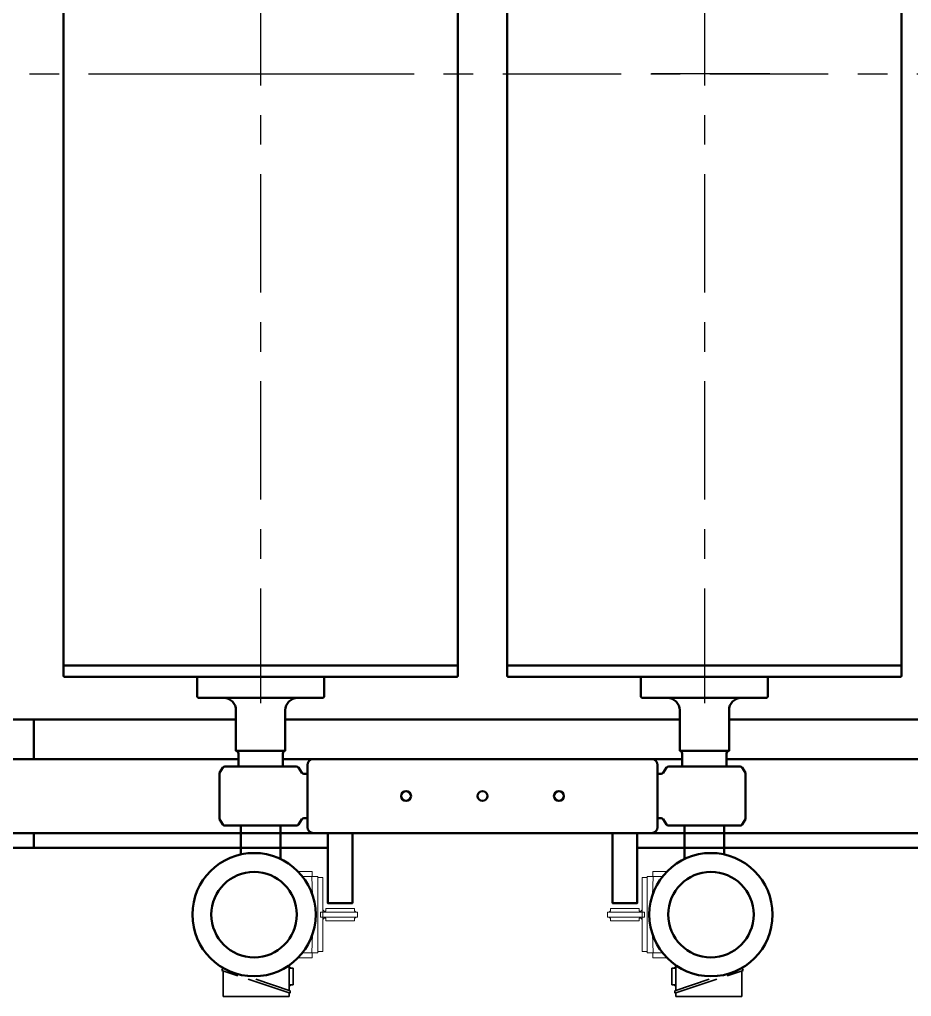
# Model space of a CAD drawing. Header units: millimetres. Extents: x 0 to 35640, y 0 to 17820.
# Drawn here: x 19511 to 21320, y 5408 to 7389 of the extents above; entities that cross this region are included whole.
import ezdxf

# ---------------------------------------------------------------- set-up
doc = ezdxf.new("R2010")
doc.units = ezdxf.units.MM
doc.header["$LTSCALE"] = 60
doc.linetypes.add('CENTER', pattern=[7, 4, -1, 1, -1])
doc.layers.add('AM_0', color=7, linetype='Continuous', lineweight=50)
doc.layers.add('AM_7', color=4, linetype='CENTER', lineweight=25)

# ---------------------------------------------------------------- blocks, each defined once
blk = doc.blocks.new('MONTANTE COM P')
at = {"layer": 'AM_0', "color": 1}
for p, q in [((623, 150), (-63, 150)), ((-75, 138), (-75, 12)), ((635, 12), (635, 138)), ((-63, 0), (623, 0))]:
    blk.add_line(p, q, dxfattribs=at)
for points in [[(16.2, -0.1), (16.2, -142.1), (-33.8, -142.1), (-33.8, -0.1)], [(543.8, -0.1), (543.8, -142.1), (593.8, -142.1), (593.8, -0.1)]]:
    blk.add_lwpolyline(points, close=True, dxfattribs=at)
for centre in [(125, 75), (280, 75), (435, 75)]:
    blk.add_circle(centre, 10, dxfattribs=at)
for centre, start, end in [((-63, 138), 90, 180), ((623, 138), 0, 90), ((-63, 12), 180, 270), ((623, 12), 270, 0)]:
    blk.add_arc(centre, 12, start, end, dxfattribs=at)
blk = doc.blocks.new('A$C014db6ea2')
at = {"color": 1, "linetype": 'Continuous', "lineweight": 35}
for p, q in [((-63, 166), (71, 166)), ((-63, 113.9), (-63, 166)), ((-11.8, 131.1), (73.5, 159.6)), ((71, 158.8), (71, 166)), ((73.5, 154.3), (73.5, 159.6)), ((3.9, 131.1), (73.5, 154.3)), ((71, 149.5), (71, 153.5)), ((71.5, 102.5), (71.5, 149.5)), ((71.5, 144.5), (73.5, 144.5)), ((73.5, 142.5), (73.5, 144.5)), ((73.5, 142.5), (79, 142.5)), ((79, 108.5), (79, 142.5)), ((-63.5, 113.8), (-33.1, 123.9)), ((-65.1, 113.2), (-63.5, 113.8)), ((-63.5, 108.5), (-65.1, 113.2)), ((-63.5, 108.5), (-59.9, 109.7)), ((-63, 108), (-63, 108.7)), ((-61.2, 109), (-61.2, 109.3)), ((71.5, 106.5), (73.5, 106.5)), ((73.5, 108.5), (79, 108.5)), ((73.5, 106.5), (73.5, 108.5))]:
    blk.add_line(p, q, dxfattribs=at)
blk = doc.blocks.new('A$Cc6ce8f73 2')
at = {"layer": 'AM_0', "color": 1, "linetype": 'Continuous', "lineweight": 18}
for p, q in [((-87.5, -89.3), (-87.5, -115)), ((-77.5, -98.1), (-77.5, -117.1)), ((77.5, -117.1), (77.5, -98.1)), ((87.5, -89.3), (87.5, -115)), ((-87.5, -117.5), (-87.5, -115)), ((-87.5, -117.5), (-77.5, -117.5)), ((-77.5, -129.5), (-77.5, -117.1)), ((-77.5, -117.1), (-38.9, -118.8)), ((38.9, -118.8), (77.5, -117.1)), ((77.5, -117.1), (77.5, -129.5)), ((77.5, -117.5), (87.5, -117.5)), ((87.5, -117.5), (87.5, -115)), ((-77.5, -129.5), (0, -129.5)), ((0, -129.5), (77.5, -129.5))]:
    blk.add_line(p, q, dxfattribs=at)
at = {"layer": 'AM_0', "color": 1}
for radius in [125, 86.7]:
    blk.add_circle((0, 0), radius, dxfattribs=at)
at = {"layer": 'AM_0', "color": 1, "linetype": 'Continuous', "lineweight": 18}
blk.add_arc((0, 0), 125, 205.3803, 225.5681, dxfattribs=at)
blk = doc.blocks.new('A$C679ae657')
at = {"layer": 'AM_0', "color": 1, "lineweight": 18}
for p, q in [((75, 0), (-75, 0)), ((-75, 0), (-75, -10)), ((75, -10), (75, 0)), ((-5, -10), (-75, -10)), ((-12.5, -16), (-12.5, -45)), ((-8, -16), (-12.5, -16)), ((-5, -10), (-10, -10)), ((-10, -10), (-6, -14)), ((-5, -13), (-8, -16)), ((-5, -5), (-5, -10)), ((-5, -5), (5, -5)), ((-5, -80), (-5, -10)), ((-5, -10), (5, -10)), ((5, -5), (5, -10)), ((5, -10), (5, -80)), ((5, -10), (10, -10)), ((75, -10), (5, -10)), ((8, -16), (5, -13)), ((10, -10), (6, -14)), ((12.5, -16), (8, -16)), ((12.5, -16), (12.5, -45)), ((-12.5, -45), (-12.5, -74)), ((12.5, -45), (12.5, -74)), ((-12.5, -74), (-8, -74)), ((-8, -74), (-5, -77)), ((5, -77), (8, -74)), ((8, -74), (12.5, -74)), ((5, -80), (-5, -80))]:
    blk.add_line(p, q, dxfattribs=at)
blk = doc.blocks.new('ANC BASE CENTR')
at = {"layer": 'AM_0', "color": 1, "linetype": 'Continuous'}
for p, q in [((410, 0), (0, 0)), ((0, 0), (0, -80)), ((900, 0), (900, -80)), ((900, 0), (510, 0)), ((0, -80), (415, -80)), ((505, -80), (900, -80))]:
    blk.add_line(p, q, dxfattribs=at)
blk = doc.blocks.new('ANC BASE USC')
at = {"layer": 'AM_0', "color": 1, "linetype": 'Continuous'}
for p, q in [((410, 0), (0, 0)), ((0, 0), (0, -80)), ((1310, 0), (510, 0)), ((2050, 0), (1410, 0)), ((2050, 0), (2050, -80)), ((0, -80), (415, -80)), ((505, -80), (1315, -80)), ((1405, -80), (2050, -80))]:
    blk.add_line(p, q, dxfattribs=at)
blk = doc.blocks.new('cil 800x2200 RISC')
at = {"layer": 'AM_0', "color": 1}
for p, q in [((1623, 0), (1623, 398)), ((1623, -398), (1623, 0)), ((-821, -400), (1621, -400)), ((1600, -397), (1600, -397))]:
    blk.add_line(p, q, dxfattribs=at)
for points in [[(-821, 400), (1621, 400)], [(1600, -400), (1600, 400)]]:
    blk.add_lwpolyline(points, dxfattribs=at)
for centre, start, end in [((1621, 398), 0, 90), ((1621, -398), 270, 0)]:
    blk.add_arc(centre, 2, start, end, dxfattribs=at)
at = {"layer": 'AM_7', "color": 1}
blk.add_line((400, 133), (400, -133), dxfattribs=at)
blk.add_lwpolyline([(-1076.3, 0), (1676.3, 0)], dxfattribs=at)
blk = doc.blocks.new('spp COM RID p')
at = {"layer": 'AM_0', "color": 1, "linetype": 'Continuous'}
for p, q in [((-21.4, 45.3), (-28.5, 34.8)), ((55, 47.5), (-17.3, 47.5)), ((127.4, 47.5), (55, 47.5)), ((131.5, 45.3), (138.5, 34.8)), ((-28.4, 34.7), (-28.4, -59.7)), ((150, 32.5), (142.7, 32.5)), ((150, -57.5), (150, 32.5)), ((150, -57.5), (142.7, -57.5)), ((-28.5, -59.7), (-21.4, -70.2)), ((55, -72.5), (-17.3, -72.5)), ((127.4, -72.5), (55, -72.5)), ((138.5, -59.7), (131.5, -70.2))]:
    blk.add_line(p, q, dxfattribs=at)
for centre, start, end in [((-17.3, 42.5), 90, 146.211), ((127.4, 42.5), 33.5784, 90), ((142.7, 37.5), 213.578, 270), ((142.7, -62.5), 90, 146.198), ((-17.3, -67.5), 213.789, 270), ((127.4, -67.5), 270, 326.422)]:
    blk.add_arc(centre, 5, start, end, dxfattribs=at)
blk = doc.blocks.new('A$C10b5868b')
at = {"layer": 'AM_0', "color": 1}
for p, q in [((-45, 127), (-43, 129)), ((-45, -127), (-45, 127)), ((-2, 129), (-43, 129)), ((-362.4, 40), (-304, 40)), ((-157.5, 45), (-184, 45)), ((-152.5, 50), (-70, 50)), ((-152.5, 50), (-152.5, -50)), ((-371.5, -40), (-304, -40)), ((-157.5, -45), (-184, -45)), ((-152.5, -50), (-70, -50)), ((-43, -129), (-45, -127)), ((-2, -129), (-43, -129))]:
    blk.add_line(p, q, dxfattribs=at)
for centre, radius, start, end in [((-70, 75), 25, 270, 0), ((-157.5, 50), 5, 270, 0), ((-157.5, -50), 5, 0, 90), ((-70, -75), 25, 0, 90)]:
    blk.add_arc(centre, radius, start, end, dxfattribs=at)
blk = doc.blocks.new('A$C8b9744b1')
at = {"layer": 'AM_0', "color": 1}
for points in [[(2701.8, 321.2), (3311.8, 321.2), (3311.8, 351.2), (2701.8, 351.2)], [(3311.8, 321.2), (3908, 321.2), (3908, 351.2), (3311.8, 351.2)], [(5161.8, 321.2), (4535.6, 321.2), (4535.6, 351.2), (5161.8, 351.2)]]:
    blk.add_lwpolyline(points, close=True, dxfattribs=at)
for name, p in [('MONTANTE COM P', (3941.8, 351.3)), ('spp COM RID p', (3716.8, 438.8))]:
    blk.add_blockref(name, p)
at = {"xscale": -1}
blk.add_blockref('spp COM RID p', (4726.8, 438.8), dxfattribs=at)
at = {"layer": 'AM_0'}
for name, p, xscale, rotation in [('cil 800x2200 RISC', (3771.8, 2291.3), -1.000000000000002, 90), ('A$C10b5868b', (4671.8, 670.3), -1, 270), ('A$C679ae657', (3888, 185.8), -1.000000000000002, 90)]:
    blk.add_blockref(name, p, dxfattribs=dict(at, xscale=xscale, rotation=rotation))
for name, p, rotation in [('cil 800x2200 RISC', (4671.8, 2291.3), 270), ('A$C10b5868b', (3771.8, 670.3), 90), ('A$C679ae657', (4555.6, 185.8), 270)]:
    blk.add_blockref(name, p, dxfattribs=dict(at, rotation=rotation))
for name, p in [('ANC BASE CENTR', (2411.8, 581.3)), ('ANC BASE USC', (3311.8, 581.3))]:
    blk.add_blockref(name, p, dxfattribs=at)
at = {"layer": 'AM_0', "lineweight": 35}
for name, xscale, rotation in [('A$Cc6ce8f73 2', -1.000000000000002, 90), ('A$C014db6ea2', -1, 180)]:
    blk.add_blockref(name, (3758.5, 185.8), dxfattribs=dict(at, xscale=xscale, rotation=rotation))
for name, rotation in [('A$Cc6ce8f73 2', 270), ('A$C014db6ea2', 180)]:
    blk.add_blockref(name, (4685.1, 185.8), dxfattribs=dict(at, rotation=rotation))

msp = doc.modelspace()

# ---------------------------------------------------------------- linework, layer by layer
at = {"layer": 'AM_7'}
msp.add_line((3691.396, 7278.941), (21967.242, 7279.13), dxfattribs=at)

# ---------------------------------------------------------------- block references
at = {"layer": 'AM_0', "color": 1}
msp.add_blockref('A$C8b9744b1', (16228.487, 5387.766), dxfattribs=at)

doc.saveas('drawing.dxf')
